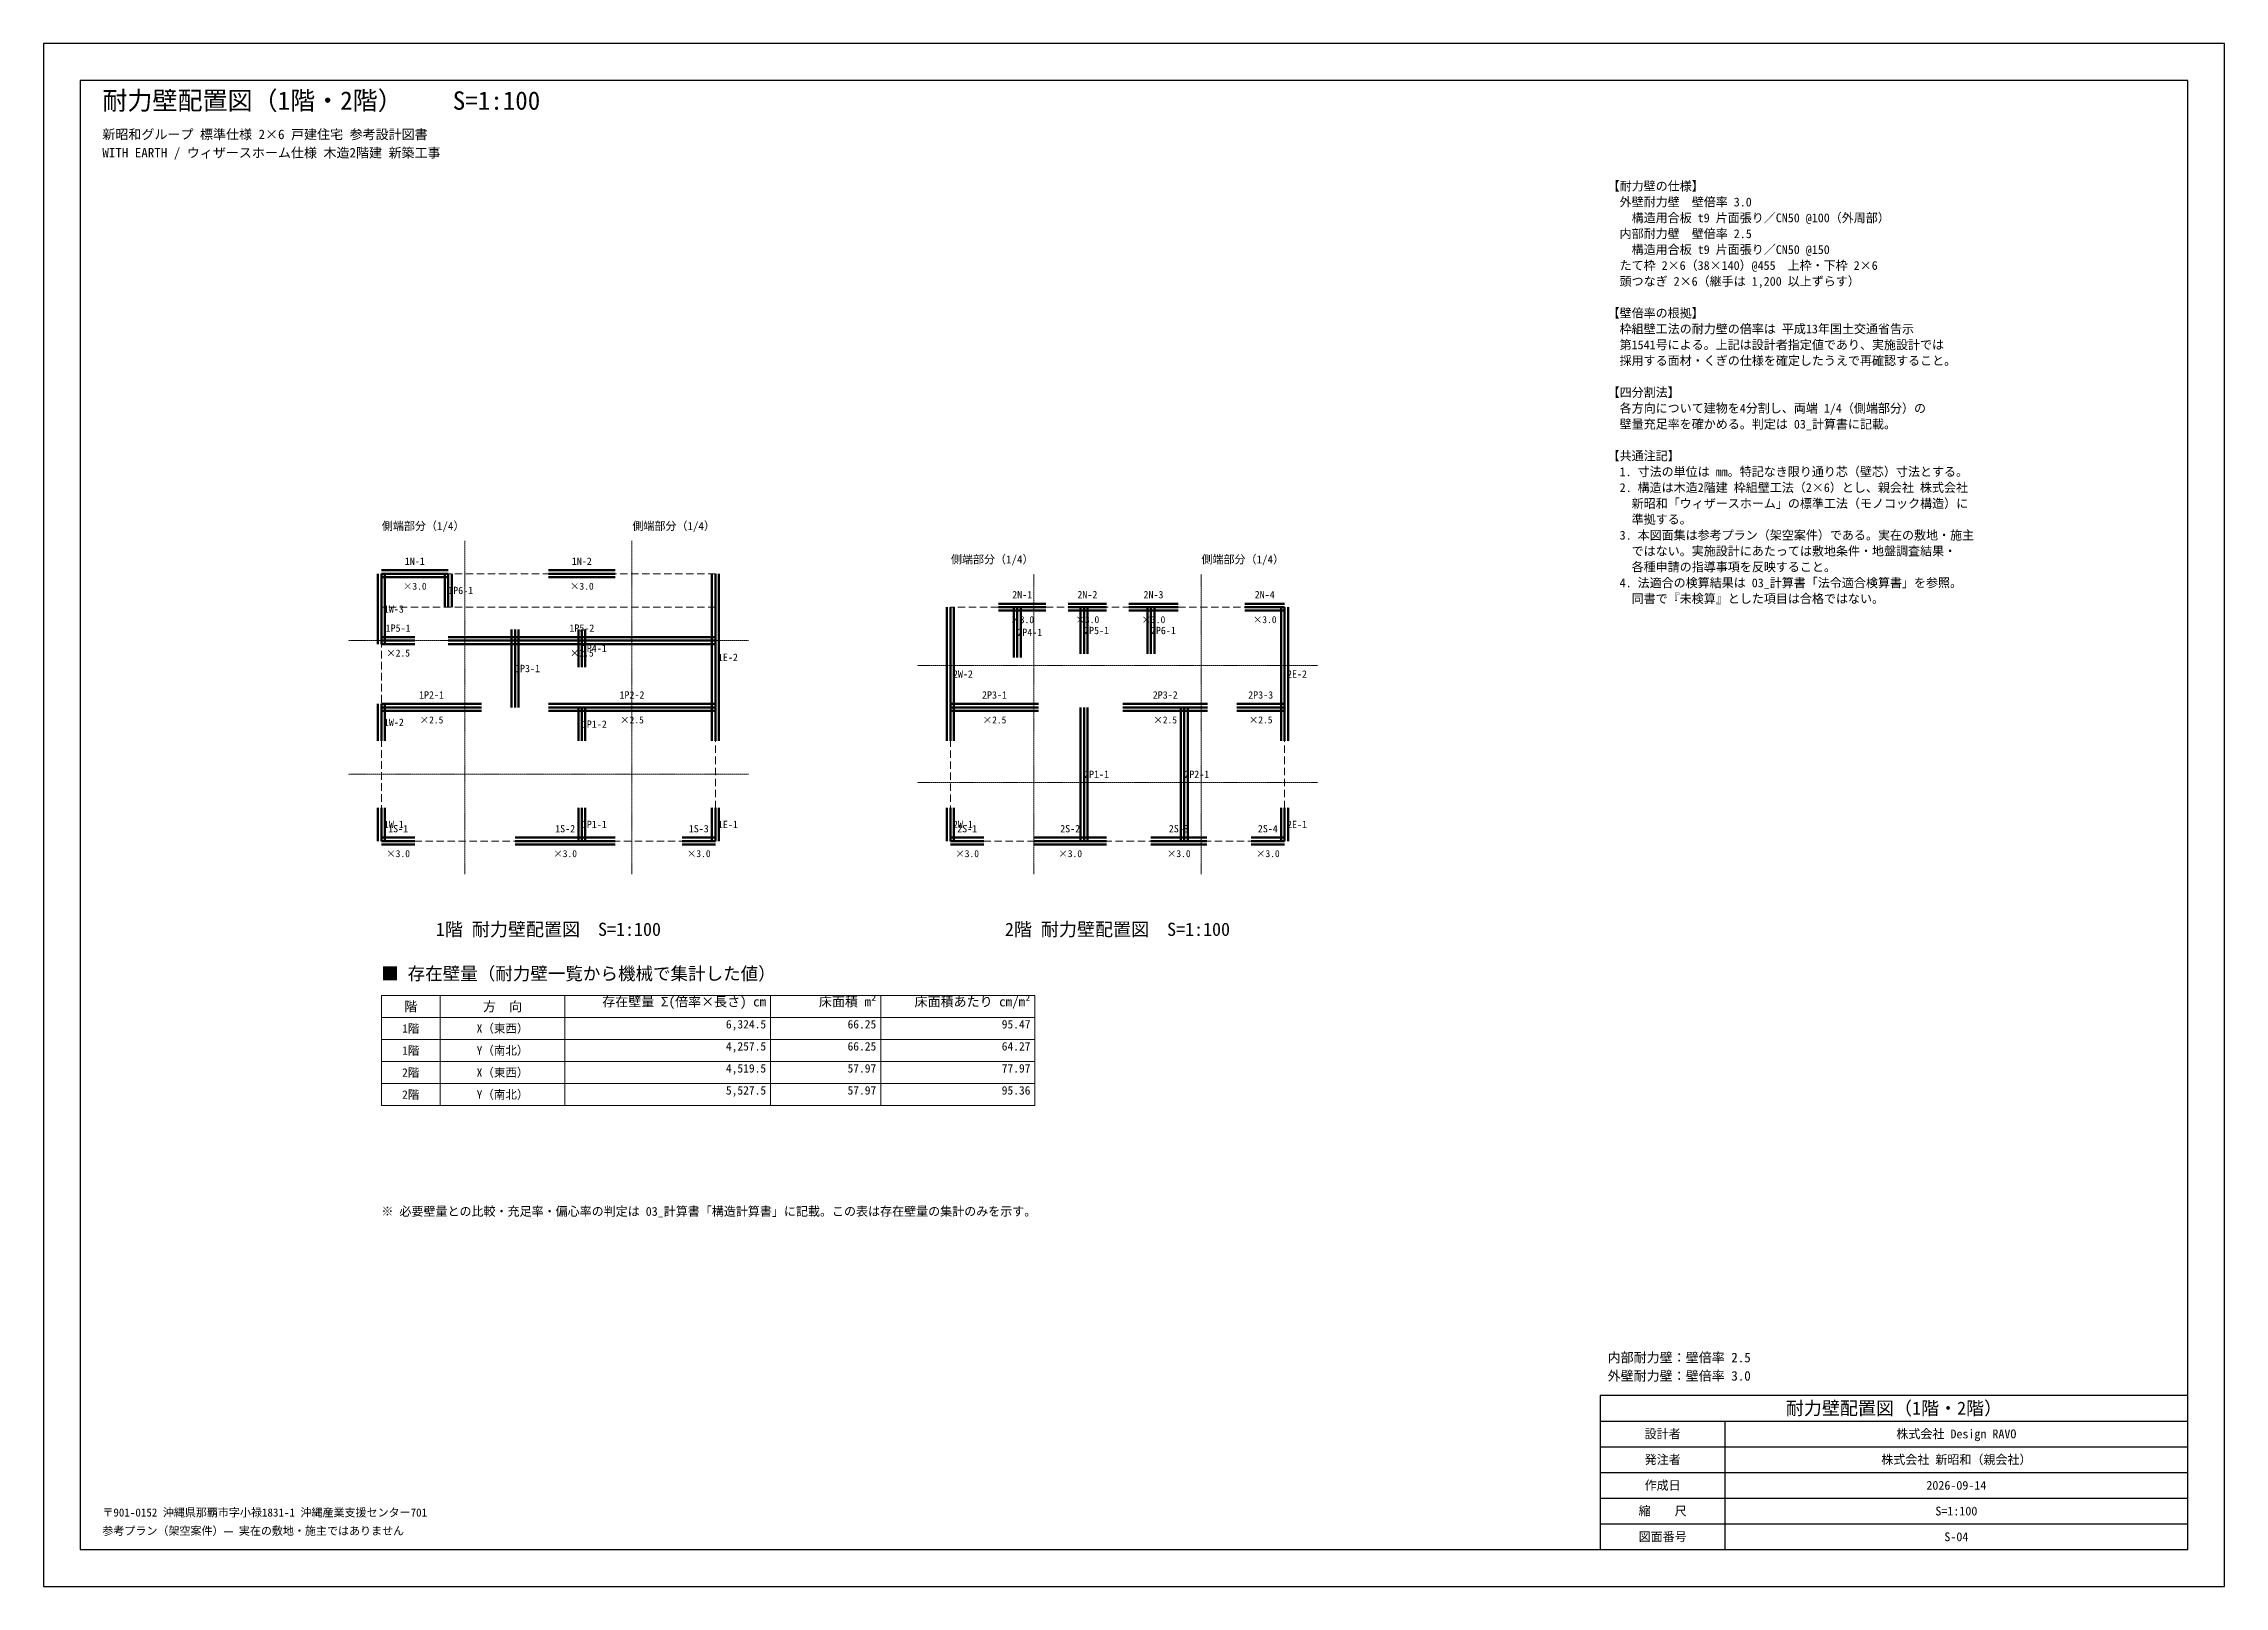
# Model space of a CAD drawing. Header units: millimetres. Extents: x -9200 to 50200, y -20288 to 21712.
import ezdxf
from ezdxf.enums import TextEntityAlignment as Align

# ---------------------------------------------------------------- set-up
doc = ezdxf.new("R2010")
doc.units = ezdxf.units.MM
doc.linetypes.add('DASHDOT2', pattern=[1.778, 1.27, -0.254, 0, -0.254])
doc.linetypes.add('HIDDEN2', pattern=[300, 200, -100])
for name, color, linetype, lineweight in [('A-ANNO', 2, 'Continuous', 13), ('A-DIM', 3, 'Continuous', 9), ('A-MISC', 8, 'Continuous', 13), ('A-TTLB', 7, 'Continuous', 25), ('S-ANNO', 2, 'Continuous', 13), ('S-SWALL', 2, 'Continuous', 50)]:
    doc.layers.add(name, color=color, linetype=linetype, lineweight=lineweight)
doc.styles.add('DIP', font='msgothic.ttc')

msp = doc.modelspace()

# ---------------------------------------------------------------- linework, layer by layer
at = {"layer": 'A-ANNO'}
for p, q in [((0, -4200), (17800, -4200)), ((0, -4200), (0, -7200)), ((1600, -4200), (1600, -7200)), ((5000, -4200), (5000, -7200)), ((10600, -4200), (10600, -7200)), ((13600, -4200), (13600, -7200)), ((17800, -4200), (17800, -7200)), ((0, -4800), (17800, -4800)), ((0, -5400), (17800, -5400)), ((0, -6000), (17800, -6000)), ((0, -6600), (17800, -6600)), ((0, -7200), (17800, -7200))]:
    msp.add_line(p, q, dxfattribs=at)
at = {"layer": 'A-DIM', "linetype": 'DASHDOT2'}
for p, q in [((2275, -900), (2275, 8180)), ((6825, -900), (6825, 8180)), ((17775, -900), (17775, 7270)), ((22325, -900), (22325, 7270)), ((-900, 5460), (10000, 5460)), ((14600, 4778), (25500, 4778)), ((-900, 1820), (10000, 1820)), ((14600, 1592), (25500, 1592))]:
    msp.add_line(p, q, dxfattribs=at)
at = {"layer": 'A-MISC', "linetype": 'HIDDEN2'}
for points in [[(0, 0), (9100, 0), (9100, 7280), (0, 7280)], [(0, 0), (9100, 0), (9100, 7280), (0, 7280)], [(0, 0), (9100, 0), (9100, 6370), (0, 6370)], [(15500, 0), (24600, 0), (24600, 6370), (15500, 6370)]]:
    msp.add_lwpolyline(points, close=True, dxfattribs=at)
at = {"layer": 'A-TTLB'}
for p, q in [((33200, -15788), (49200, -15788)), ((36600, -16488), (36600, -15788)), ((33200, -16488), (49200, -16488)), ((36600, -17188), (36600, -16488)), ((33200, -17188), (49200, -17188)), ((36600, -17888), (36600, -17188)), ((33200, -17888), (49200, -17888)), ((36600, -18588), (36600, -17888)), ((33200, -18588), (49200, -18588)), ((36600, -19288), (36600, -18588))]:
    msp.add_line(p, q, dxfattribs=at)
for points in [[(-9200, -20288), (50200, -20288), (50200, 21712), (-9200, 21712)], [(-8200, -19288), (49200, -19288), (49200, 20712), (-8200, 20712)], [(33200, -19288), (49200, -19288), (49200, -15088), (33200, -15088)]]:
    msp.add_lwpolyline(points, close=True, dxfattribs=at)
at = {"layer": 'S-SWALL'}
for p, q in [((-95, 5360), (-95, 7280)), ((0, 7375), (1820, 7375)), ((0, 7280), (1820, 7280)), ((0, 5360), (0, 7280)), ((0, 7185), (1820, 7185)), ((95, 5360), (95, 7280)), ((1725, 6370), (1725, 7280)), ((1820, 6370), (1820, 7280)), ((1915, 6370), (1915, 7280)), ((4550, 7375), (6370, 7375)), ((4550, 7280), (6370, 7280)), ((4550, 7185), (6370, 7185)), ((9005, 2730), (9005, 7280)), ((9100, 2730), (9100, 7280)), ((9195, 2730), (9195, 7280)), ((15405, 2730), (15405, 6370)), ((15500, 2730), (15500, 6370)), ((15595, 2730), (15595, 6370)), ((16810, 6465), (18100, 6465)), ((16810, 6370), (18100, 6370)), ((16810, 6275), (18100, 6275)), ((17225, 5000), (17225, 6370)), ((17320, 5000), (17320, 6370)), ((17415, 5000), (17415, 6370)), ((18710, 6465), (19750, 6465)), ((18710, 6370), (19750, 6370)), ((18710, 6275), (19750, 6275)), ((19045, 5100), (19045, 6370)), ((19140, 5100), (19140, 6370)), ((19235, 5100), (19235, 6370)), ((20360, 6465), (21700, 6465)), ((20360, 6370), (21700, 6370)), ((20360, 6275), (21700, 6275)), ((20865, 5100), (20865, 6370)), ((20960, 5100), (20960, 6370)), ((21055, 5100), (21055, 6370)), ((23520, 6465), (24600, 6465)), ((23520, 6370), (24600, 6370)), ((23520, 6275), (24600, 6275)), ((24505, 2730), (24505, 6370)), ((24600, 2730), (24600, 6370)), ((24695, 2730), (24695, 6370)), ((0, 5555), (910, 5555)), ((0, 5460), (910, 5460)), ((0, 5365), (910, 5365)), ((1820, 5555), (9100, 5555)), ((1820, 5460), (9100, 5460)), ((1820, 5365), (9100, 5365)), ((3545, 3640), (3545, 5760)), ((3640, 3640), (3640, 5760)), ((3735, 3640), (3735, 5760)), ((5365, 4740), (5365, 5760)), ((5460, 4740), (5460, 5760)), ((5555, 4740), (5555, 5760)), ((-95, 2730), (-95, 3740)), ((0, 2730), (0, 3740)), ((0, 3735), (2730, 3735)), ((0, 3640), (2730, 3640)), ((95, 2730), (95, 3740)), ((4550, 3735), (9100, 3735)), ((4550, 3640), (9100, 3640)), ((5365, 2730), (5365, 3640)), ((5460, 2730), (5460, 3640)), ((5555, 2730), (5555, 3640)), ((15500, 3735), (17900, 3735)), ((15500, 3640), (17900, 3640)), ((19045, 0), (19045, 3640)), ((19140, 0), (19140, 3640)), ((19235, 0), (19235, 3640)), ((20200, 3735), (22500, 3735)), ((20200, 3640), (22500, 3640)), ((21775, 0), (21775, 3640)), ((21870, 0), (21870, 3640)), ((21965, 0), (21965, 3640)), ((23300, 3735), (24600, 3735)), ((23300, 3640), (24600, 3640)), ((0, 3545), (2730, 3545)), ((4550, 3545), (9100, 3545)), ((15500, 3545), (17900, 3545)), ((20200, 3545), (22500, 3545)), ((23300, 3545), (24600, 3545)), ((-95, 0), (-95, 910)), ((0, 0), (0, 910)), ((95, 0), (95, 910)), ((5365, 0), (5365, 910)), ((5460, 0), (5460, 910)), ((5555, 0), (5555, 910)), ((9005, 0), (9005, 910)), ((9100, 0), (9100, 910)), ((9195, 0), (9195, 910)), ((15405, 0), (15405, 910)), ((15500, 0), (15500, 910)), ((15595, 0), (15595, 910)), ((24505, 0), (24505, 910)), ((24600, 0), (24600, 910)), ((24695, 0), (24695, 910)), ((0, 95), (910, 95)), ((0, 0), (910, 0)), ((3640, 95), (6370, 95)), ((3640, 0), (6370, 0)), ((8190, 95), (9100, 95)), ((8190, 0), (9100, 0)), ((15500, 95), (16410, 95)), ((15500, 0), (16410, 0)), ((17775, 95), (19750, 95)), ((17775, 0), (19750, 0)), ((20960, 95), (22480, 95)), ((20960, 0), (22480, 0)), ((23690, 95), (24600, 95)), ((23690, 0), (24600, 0)), ((0, -95), (910, -95)), ((3640, -95), (6370, -95)), ((8190, -95), (9100, -95)), ((15500, -95), (16410, -95)), ((17775, -95), (19750, -95)), ((20960, -95), (22480, -95)), ((23690, -95), (24600, -95))]:
    msp.add_line(p, q, dxfattribs=at)

# ---------------------------------------------------------------- texts
at = {"layer": 'A-ANNO', "style": 'DIP'}
for s, height, p in [('【耐力壁の仕様】', 240, (33400, 17712)), ('\u3000外壁耐力壁\u3000壁倍率 3.0', 240, (33400, 17280)), ('\u3000内部耐力壁\u3000壁倍率 2.5', 240, (33400, 16416)), ('\u3000\u3000構造用合板 t9 片面張り／CN50 @100（外周部）', 240, (33400, 16848)), ('\u3000\u3000構造用合板 t9 片面張り／CN50 @150', 240, (33400, 15984)), ('\u3000たて枠 2×6（38×140）@455\u3000上枠・下枠 2×6', 240, (33400, 15552)), ('\u3000頭つなぎ 2×6（継手は 1,200 以上ずらす）', 240, (33400, 15120)), ('【壁倍率の根拠】', 240, (33400, 14256)), ('\u3000枠組壁工法の耐力壁の倍率は 平成13年国土交通省告示', 240, (33400, 13824)), ('\u3000第1541号による。上記は設計者指定値であり、実施設計では', 240, (33400, 13392)), ('\u3000採用する面材・くぎの仕様を確定したうえで再確認すること。', 240, (33400, 12960)), ('【四分割法】', 240, (33400, 12096)), ('\u3000各方向について建物を4分割し、両端 1/4（側端部分）の', 240, (33400, 11664)), ('\u3000壁量充足率を確かめる。判定は 03_計算書に記載。', 240, (33400, 11232)), ('【共通注記】', 240, (33400, 10368)), ('\u30001. 寸法の単位は mm。特記なき限り通り芯（壁芯）寸法とする。', 240, (33400, 9936)), ('\u30002. 構造は木造2階建 枠組壁工法（2×6）とし、親会社 株式会社', 240, (33400, 9504)), ('\u3000\u3000新昭和「ウィザースホーム」の標準工法（モノコック構造）に', 240, (33400, 9072)), ('\u3000\u3000準拠する。', 240, (33400, 8640)), ('\u30003. 本図面集は参考プラン（架空案件）である。実在の敷地・施主', 240, (33400, 8208)), ('\u3000\u3000ではない。実施設計にあたっては敷地条件・地盤調査結果・', 240, (33400, 7776)), ('\u30004. 法適合の検算結果は 03_計算書「法令適合検算書」を参照。', 240, (33400, 6912)), ('\u3000\u3000各種申請の指導事項を反映すること。', 240, (33400, 7344)), ('\u3000\u3000同書で『未検算』とした項目は合格ではない。', 240, (33400, 6480)), ('■ 存在壁量（耐力壁一覧から機械で集計した値）', 350, (0, -3780)), ('※ 必要壁量との比較・充足率・偏心率の判定は 03_計算書「構造計算書」に記載。この表は存在壁量の集計のみを示す。', 240, (0, -10200))]:
    msp.add_text(s, height=height, dxfattribs=at).set_placement(p)
for s, height, p in [('階', 260, (800, -4500)), ('方\u3000向', 260, (3300, -4500)), ('1階', 230, (800, -5100)), ('X（東西）', 230, (3300, -5100)), ('1階', 230, (800, -5700)), ('Y（南北）', 230, (3300, -5700)), ('2階', 230, (800, -6300)), ('X（東西）', 230, (3300, -6300)), ('2階', 230, (800, -6900)), ('Y（南北）', 230, (3300, -6900))]:
    msp.add_text(s, height=height, dxfattribs=at).set_placement(p, align=Align.MIDDLE_CENTER)
for s, height, p in [('存在壁量 Σ(倍率×長さ) cm', 260, (10480, -4500)), ('床面積 m²', 260, (13480, -4500)), ('床面積あたり cm/m²', 260, (17680, -4500)), ('6,324.5', 230, (10480, -5100)), ('66.25', 230, (13480, -5100)), ('95.47', 230, (17680, -5100)), ('4,257.5', 230, (10480, -5700)), ('66.25', 230, (13480, -5700)), ('64.27', 230, (17680, -5700)), ('4,519.5', 230, (10480, -6300)), ('57.97', 230, (13480, -6300)), ('77.97', 230, (17680, -6300)), ('5,527.5', 230, (10480, -6900)), ('57.97', 230, (13480, -6900)), ('95.36', 230, (17680, -6900))]:
    msp.add_text(s, height=height, dxfattribs=at).set_placement(p, align=Align.RIGHT)
at = {"layer": 'A-DIM', "style": 'DIP'}
for p in [(1138, 8580), (7962, 8580), (16638, 7670), (23462, 7670)]:
    msp.add_text('側端部分（1/4）', height=220, dxfattribs=at).set_placement(p, align=Align.MIDDLE_CENTER)
at = {"layer": 'A-TTLB', "style": 'DIP'}
for s, height, p in [('耐力壁配置図（1階・2階）\u3000\u3000S=1:100', 500, (-7600, 19912)), ('新昭和グループ 標準仕様 2×6 戸建住宅 参考設計図書', 260, (-7600, 19112)), ('WITH EARTH / ウィザースホーム仕様 木造2階建 新築工事', 260, (-7600, 18612)), ('内部耐力壁：壁倍率 2.5', 260, (33400, -14188)), ('外壁耐力壁：壁倍率 3.0', 260, (33400, -14688)), ('〒901-0152 沖縄県那覇市字小禄1831-1 沖縄産業支援センター701', 220, (-7600, -18388)), ('参考プラン（架空案件）— 実在の敷地・施主ではありません', 220, (-7600, -18888))]:
    msp.add_text(s, height=height, dxfattribs=at).set_placement(p)
for s, height, p in [('1階 耐力壁配置図  S=1:100', 360, (4550, -2400)), ('2階 耐力壁配置図  S=1:100', 360, (20050, -2400)), ('耐力壁配置図（1階・2階）', 360, (41200, -15438)), ('設計者', 240, (34900, -16138)), ('株式会社 Design RAVO', 240, (42900, -16138)), ('発注者', 240, (34900, -16838)), ('株式会社 新昭和（親会社）', 240, (42900, -16838)), ('作成日', 240, (34900, -17538)), ('2026-09-14', 240, (42900, -17538)), ('縮\u3000\u3000尺', 240, (34900, -18238)), ('S=1:100', 240, (42900, -18238)), ('図面番号', 240, (34900, -18938)), ('S-04', 240, (42900, -18938))]:
    msp.add_text(s, height=height, dxfattribs=at).set_placement(p, align=Align.MIDDLE_CENTER)
at = {"layer": 'S-ANNO', "style": 'DIP'}
for s, height, p in [('1N-1', 200, (910, 7620)), ('1N-2', 200, (5460, 7620)), ('×3.0', 190, (910, 6940)), ('1P6-1', 200, (2160, 6825)), ('×3.0', 190, (5460, 6940)), ('2N-1', 200, (17455, 6710)), ('2N-2', 200, (19230, 6710)), ('2N-3', 200, (21030, 6710)), ('2N-4', 200, (24060, 6710)), ('1W-3', 200, (340, 6320)), ('×3.0', 190, (17455, 6030)), ('×3.0', 190, (19230, 6030)), ('×3.0', 190, (21030, 6030)), ('×3.0', 190, (24060, 6030)), ('1P5-1', 200, (455, 5800)), ('1P5-2', 200, (5460, 5800)), ('1P4-1', 200, (5800, 5250)), ('2P4-1', 200, (17660, 5685)), ('2P5-1', 200, (19480, 5735)), ('2P6-1', 200, (21300, 5735)), ('×2.5', 190, (455, 5120)), ('1P3-1', 200, (3980, 4700)), ('×2.5', 190, (5460, 5120)), ('1E-2', 200, (9440, 5005)), ('2W-2', 200, (15840, 4550)), ('2E-2', 200, (24940, 4550)), ('1P2-1', 200, (1365, 3980)), ('1P2-2', 200, (6825, 3980)), ('2P3-1', 200, (16700, 3980)), ('2P3-2', 200, (21350, 3980)), ('2P3-3', 200, (23950, 3980)), ('1W-2', 200, (340, 3235)), ('×2.5', 190, (1365, 3300)), ('1P1-2', 200, (5800, 3185)), ('×2.5', 190, (6825, 3300)), ('×2.5', 190, (16700, 3300)), ('×2.5', 190, (21350, 3300)), ('×2.5', 190, (23950, 3300)), ('2P1-1', 200, (19480, 1820)), ('2P2-1', 200, (22210, 1820)), ('1W-1', 200, (340, 455)), ('1S-1', 200, (455, 340)), ('1S-2', 200, (5005, 340)), ('1P1-1', 200, (5800, 455)), ('1S-3', 200, (8645, 340)), ('1E-1', 200, (9440, 455)), ('2W-1', 200, (15840, 455)), ('2S-1', 200, (15955, 340)), ('2S-2', 200, (18762, 340)), ('2S-3', 200, (21720, 340)), ('2S-4', 200, (24145, 340)), ('2E-1', 200, (24940, 455)), ('×3.0', 190, (455, -340)), ('×3.0', 190, (5005, -340)), ('×3.0', 190, (8645, -340)), ('×3.0', 190, (15955, -340)), ('×3.0', 190, (18762, -340)), ('×3.0', 190, (21720, -340)), ('×3.0', 190, (24145, -340))]:
    msp.add_text(s, height=height, dxfattribs=at).set_placement(p, align=Align.MIDDLE_CENTER)

doc.saveas('drawing.dxf')
